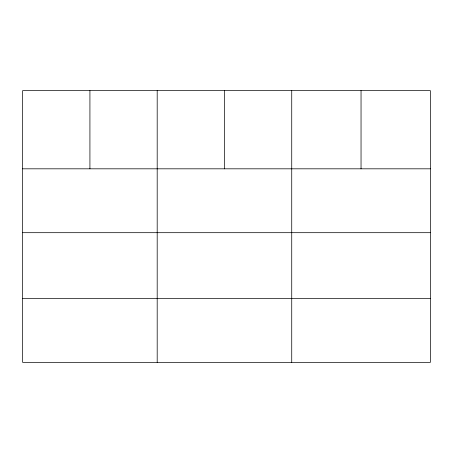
<?xml version="1.0" encoding="UTF-8"?>
<svg xmlns="http://www.w3.org/2000/svg" width="453" height="453" viewBox="0 0 453 453"><rect width="100%" height="100%" fill="white"/><g stroke="black" fill="none" stroke-linecap="round" stroke-linejoin="round"><path stroke-width="0.68" d="M430.35 232.689L430.35 90.617L22.65 90.617L22.65 362.383L430.35 362.383L430.35 232.689L22.65 232.689M22.65 168.816L430.35 168.816M22.65 298.504L430.35 298.504M361.041 90.617L361.041 168.816M291.732 90.617L291.732 362.383M224.462 90.617L224.462 168.816M157.191 90.617L157.191 362.383M89.921 90.617L89.921 168.816"/></g></svg>
